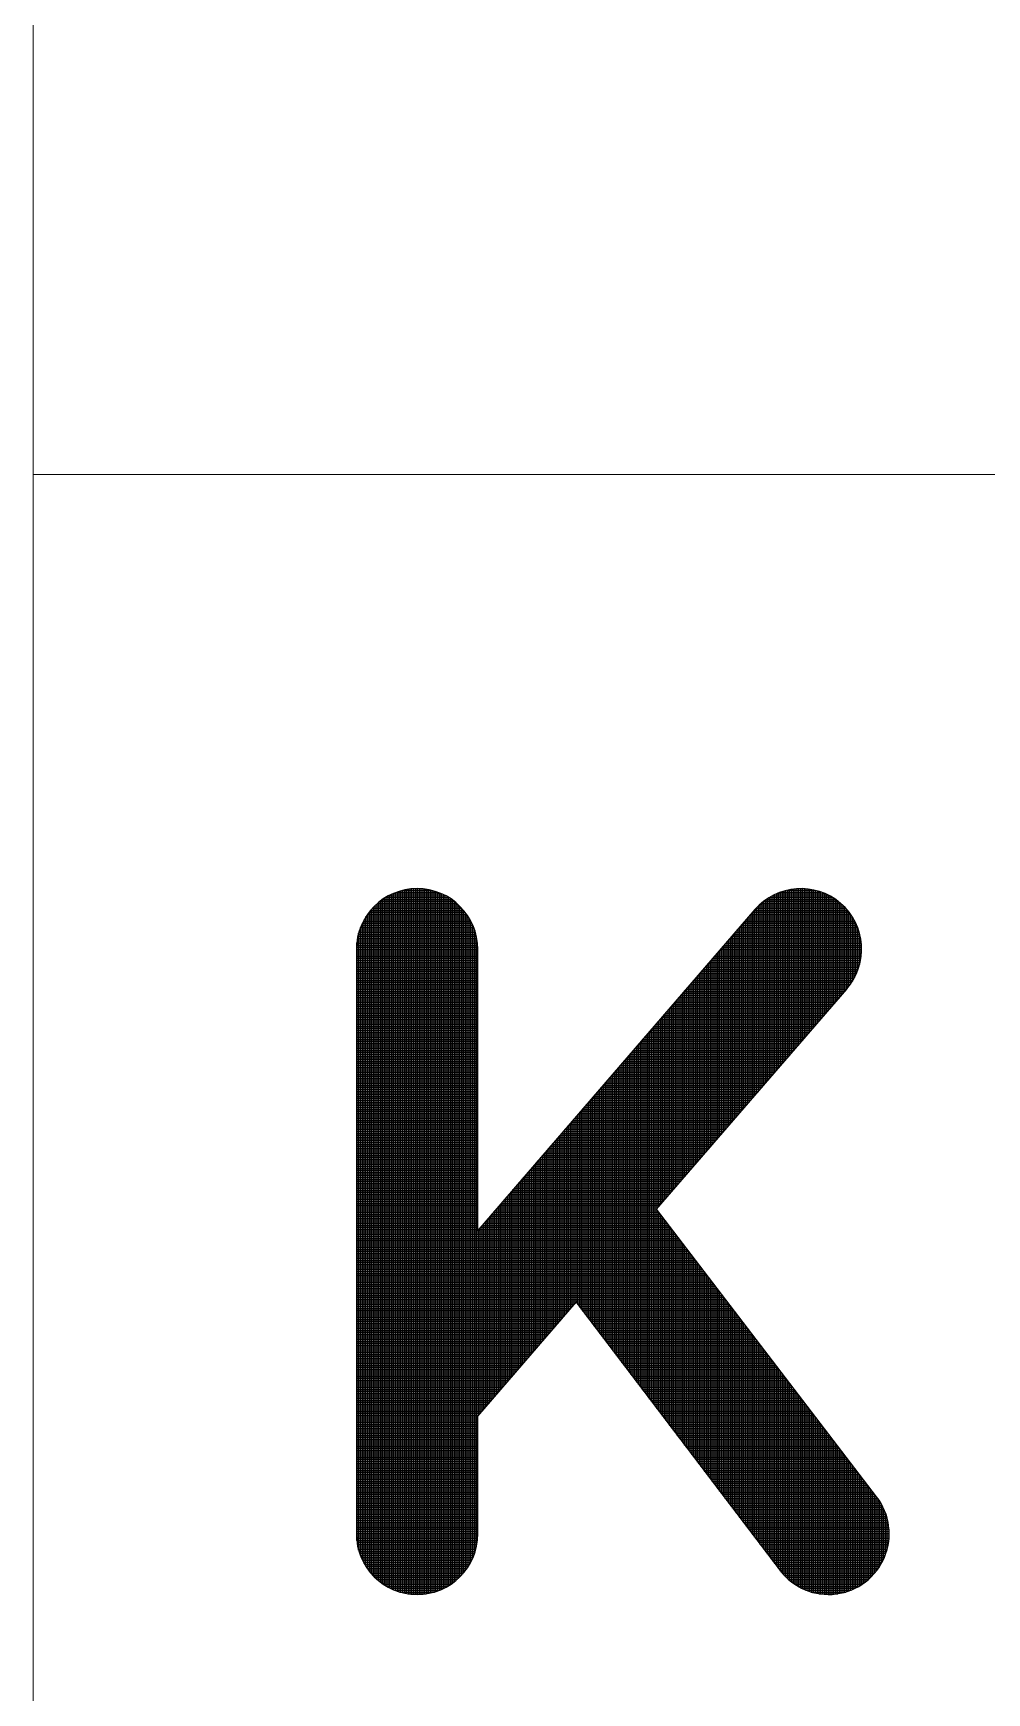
# Model space of a CAD drawing. Header units: inches. Extents: x 985 to 1826, y 0 to 594.
# Drawn here: x 1651.75 to 1660.74, y 98.55 to 114.2 of the extents above; entities that cross this region are included whole.
import ezdxf

# ---------------------------------------------------------------- set-up
doc = ezdxf.new("R2010")
doc.units = ezdxf.units.IN
doc.header["$MEASUREMENT"] = 0
doc.layers.add('BG 0 -1', color=7, linetype='Continuous')
doc.layers.add('BG ÇÑ±¹Áö¿ª³\xad¹æ±â¼úÁÖ½ÄÈ¸»ç CI', color=7, linetype='Continuous')

msp = doc.modelspace()

# ---------------------------------------------------------------- linework, layer by layer
at = {"layer": 'BG 0 -1', "color": 7, "linetype": 'Continuous', "lineweight": 9}
for p, q in [((1651.752, 210.377), (1651.752, 18.107)), ((1651.752, 110.04), (1801.02, 110.04))]:
    msp.add_line(p, q, dxfattribs=at)
at = {"layer": 'BG ÇÑ±¹Áö¿ª³\xad¹æ±â¼úÁÖ½ÄÈ¸»ç CI', "color": 242, "linetype": 'Continuous', "lineweight": 25, "true_color": 0xd51c29}
for p, q in [((1655.115, 99.542), (1655.115, 106.075)), ((1655.132, 99.534), (1655.132, 106.083)), ((1655.139, 106.086), (1655.604, 106.086)), ((1655.15, 99.526), (1655.15, 106.091)), ((1655.167, 99.519), (1655.167, 106.098)), ((1655.183, 106.104), (1655.56, 106.104)), ((1655.185, 99.513), (1655.185, 106.104)), ((1655.202, 99.507), (1655.202, 106.11)), ((1655.219, 99.502), (1655.219, 106.115)), ((1655.237, 99.497), (1655.237, 106.12)), ((1655.243, 106.121), (1655.5, 106.121)), ((1655.254, 99.493), (1655.254, 106.124)), ((1655.271, 99.49), (1655.271, 106.127)), ((1655.289, 99.487), (1655.289, 106.13)), ((1655.306, 99.485), (1655.306, 106.132)), ((1655.323, 99.483), (1655.323, 106.134)), ((1655.341, 99.482), (1655.341, 106.135)), ((1655.358, 99.481), (1655.358, 106.136)), ((1655.376, 99.481), (1655.376, 106.136)), ((1655.393, 99.482), (1655.393, 106.135)), ((1655.41, 99.483), (1655.41, 106.134)), ((1655.428, 99.484), (1655.428, 106.133)), ((1655.445, 99.486), (1655.445, 106.131)), ((1655.462, 99.489), (1655.462, 106.128)), ((1655.48, 99.492), (1655.48, 106.125)), ((1655.497, 99.495), (1655.497, 106.122)), ((1655.514, 99.499), (1655.514, 106.118)), ((1655.532, 99.504), (1655.532, 106.113)), ((1655.549, 99.51), (1655.549, 106.107)), ((1655.567, 99.516), (1655.567, 106.101)), ((1655.584, 99.522), (1655.584, 106.095)), ((1655.601, 99.53), (1655.601, 106.088)), ((1655.619, 99.537), (1655.619, 106.08)), ((1658.744, 104.405), (1658.744, 106.081)), ((1658.756, 106.086), (1659.221, 106.086)), ((1658.762, 104.425), (1658.762, 106.089)), ((1658.779, 104.446), (1658.779, 106.096)), ((1658.796, 104.466), (1658.796, 106.102)), ((1658.8, 106.104), (1659.177, 106.104)), ((1658.814, 104.486), (1658.814, 106.108)), ((1658.831, 104.506), (1658.831, 106.114)), ((1658.848, 104.526), (1658.848, 106.118)), ((1658.86, 106.121), (1659.117, 106.121)), ((1658.866, 104.546), (1658.866, 106.122)), ((1658.883, 104.566), (1658.883, 106.126)), ((1658.901, 104.586), (1658.901, 106.129)), ((1658.918, 104.606), (1658.918, 106.131)), ((1658.935, 104.626), (1658.935, 106.133)), ((1658.953, 104.647), (1658.953, 106.135)), ((1658.97, 104.667), (1658.97, 106.135)), ((1658.987, 104.687), (1658.987, 106.136)), ((1659.005, 104.707), (1659.005, 106.136)), ((1659.022, 104.727), (1659.022, 106.135)), ((1659.039, 104.747), (1659.039, 106.133)), ((1659.057, 104.767), (1659.057, 106.132)), ((1659.074, 104.787), (1659.074, 106.129)), ((1659.092, 104.807), (1659.092, 106.126)), ((1659.109, 104.827), (1659.109, 106.123)), ((1659.126, 104.848), (1659.126, 106.119)), ((1659.144, 104.868), (1659.144, 106.114)), ((1659.161, 104.888), (1659.161, 106.109)), ((1659.178, 104.908), (1659.178, 106.103)), ((1659.196, 104.928), (1659.196, 106.097)), ((1659.213, 104.948), (1659.213, 106.09)), ((1659.23, 104.968), (1659.23, 106.082)), ((1659.248, 104.988), (1659.248, 106.074)), ((1654.924, 99.697), (1654.924, 105.92)), ((1654.932, 105.93), (1655.811, 105.93)), ((1654.941, 99.676), (1654.941, 105.941)), ((1654.947, 105.948), (1655.796, 105.948)), ((1654.959, 99.657), (1654.959, 105.96)), ((1654.964, 105.965), (1655.779, 105.965)), ((1654.976, 99.64), (1654.976, 105.977)), ((1654.981, 105.982), (1655.761, 105.982)), ((1654.994, 99.624), (1654.994, 105.993)), ((1655.001, 106), (1655.742, 106)), ((1655.011, 99.609), (1655.011, 106.008)), ((1655.022, 106.017), (1655.72, 106.017)), ((1655.028, 99.596), (1655.028, 106.021)), ((1655.046, 106.034), (1655.697, 106.034)), ((1655.046, 99.583), (1655.046, 106.034)), ((1655.063, 99.571), (1655.063, 106.046)), ((1655.073, 106.052), (1655.67, 106.052)), ((1655.08, 99.561), (1655.08, 106.056)), ((1655.098, 99.551), (1655.098, 106.066)), ((1655.103, 106.069), (1655.639, 106.069)), ((1655.636, 99.546), (1655.636, 106.071)), ((1655.653, 99.556), (1655.653, 106.061)), ((1655.671, 99.566), (1655.671, 106.051)), ((1655.688, 99.577), (1655.688, 106.04)), ((1655.705, 99.589), (1655.705, 106.028)), ((1655.723, 99.602), (1655.723, 106.015)), ((1655.74, 99.616), (1655.74, 106.001)), ((1655.758, 99.631), (1655.758, 105.986)), ((1655.775, 99.648), (1655.775, 105.969)), ((1655.792, 99.666), (1655.792, 105.951)), ((1655.81, 99.686), (1655.81, 105.931)), ((1658.556, 105.938), (1655.944, 102.914)), ((1658.549, 105.93), (1659.428, 105.93)), ((1658.553, 104.184), (1658.553, 105.935)), ((1658.564, 105.948), (1659.413, 105.948)), ((1658.571, 104.204), (1658.571, 105.954)), ((1658.581, 105.965), (1659.396, 105.965)), ((1658.588, 104.224), (1658.588, 105.972)), ((1658.599, 105.982), (1659.379, 105.982)), ((1658.605, 104.244), (1658.605, 105.988)), ((1658.618, 106), (1659.359, 106)), ((1658.623, 104.265), (1658.623, 106.003)), ((1658.64, 106.017), (1659.338, 106.017)), ((1658.64, 104.285), (1658.64, 106.017)), ((1658.657, 104.305), (1658.657, 106.03)), ((1658.663, 106.034), (1659.314, 106.034)), ((1658.675, 104.325), (1658.675, 106.042)), ((1658.69, 106.052), (1659.287, 106.052)), ((1658.692, 104.345), (1658.692, 106.053)), ((1658.71, 104.365), (1658.71, 106.063)), ((1658.721, 106.069), (1659.257, 106.069)), ((1658.727, 104.385), (1658.727, 106.072)), ((1659.265, 105.008), (1659.265, 106.064)), ((1659.283, 105.028), (1659.283, 106.054)), ((1659.3, 105.049), (1659.3, 106.044)), ((1659.317, 105.069), (1659.317, 106.032)), ((1659.335, 105.089), (1659.335, 106.019)), ((1659.352, 105.109), (1659.352, 106.006)), ((1659.369, 105.129), (1659.369, 105.991)), ((1659.387, 105.149), (1659.387, 105.975)), ((1659.404, 105.169), (1659.404, 105.957)), ((1659.421, 105.189), (1659.421, 105.938)), ((1654.837, 99.848), (1654.837, 105.769)), ((1654.839, 105.774), (1655.903, 105.774)), ((1654.846, 105.791), (1655.896, 105.791)), ((1654.854, 105.809), (1655.888, 105.809)), ((1654.855, 99.808), (1654.855, 105.809)), ((1654.863, 105.826), (1655.88, 105.826)), ((1654.872, 105.843), (1655.87, 105.843)), ((1654.872, 99.774), (1654.872, 105.843)), ((1654.882, 105.861), (1655.86, 105.861)), ((1654.889, 99.745), (1654.889, 105.872)), ((1654.893, 105.878), (1655.849, 105.878)), ((1654.905, 105.895), (1655.837, 105.895)), ((1654.907, 99.72), (1654.907, 105.898)), ((1654.918, 105.913), (1655.825, 105.913)), ((1655.827, 99.707), (1655.827, 105.91)), ((1655.844, 99.732), (1655.844, 105.886)), ((1655.862, 99.759), (1655.862, 105.858)), ((1655.879, 99.79), (1655.879, 105.827)), ((1655.896, 99.826), (1655.896, 105.791)), ((1658.414, 105.774), (1659.521, 105.774)), ((1658.414, 104.023), (1658.414, 105.774)), ((1658.429, 105.791), (1659.514, 105.791)), ((1658.432, 104.043), (1658.432, 105.794)), ((1658.444, 105.809), (1659.506, 105.809)), ((1658.449, 104.064), (1658.449, 105.814)), ((1658.459, 105.826), (1659.497, 105.826)), ((1658.466, 104.084), (1658.466, 105.834)), ((1658.474, 105.843), (1659.488, 105.843)), ((1658.484, 104.104), (1658.484, 105.854)), ((1658.489, 105.861), (1659.478, 105.861)), ((1658.501, 104.124), (1658.501, 105.875)), ((1658.504, 105.878), (1659.467, 105.878)), ((1658.519, 105.895), (1659.455, 105.895)), ((1658.519, 104.144), (1658.519, 105.895)), ((1658.534, 105.913), (1659.442, 105.913)), ((1658.536, 104.164), (1658.536, 105.915)), ((1659.439, 105.21), (1659.439, 105.917)), ((1659.456, 105.234), (1659.456, 105.893)), ((1659.474, 105.26), (1659.474, 105.867)), ((1659.491, 105.289), (1659.491, 105.838)), ((1659.508, 105.324), (1659.508, 105.803)), ((1659.526, 105.366), (1659.526, 105.761)), ((1654.802, 105.618), (1655.941, 105.618)), ((1654.803, 99.991), (1654.803, 105.626)), ((1654.804, 105.635), (1655.939, 105.635)), ((1654.806, 105.652), (1655.937, 105.652)), ((1654.809, 105.67), (1655.934, 105.67)), ((1654.813, 105.687), (1655.93, 105.687)), ((1654.817, 105.704), (1655.926, 105.704)), ((1654.82, 99.901), (1654.82, 105.716)), ((1654.821, 105.722), (1655.921, 105.722)), ((1654.827, 105.739), (1655.916, 105.739)), ((1654.833, 105.757), (1655.91, 105.757)), ((1655.914, 99.871), (1655.914, 105.746)), ((1655.931, 99.935), (1655.931, 105.682)), ((1658.275, 103.863), (1658.275, 105.613)), ((1658.279, 105.618), (1659.558, 105.618)), ((1658.293, 103.883), (1658.293, 105.633)), ((1658.294, 105.635), (1659.556, 105.635)), ((1658.309, 105.652), (1659.554, 105.652)), ((1658.31, 103.903), (1658.31, 105.653)), ((1658.324, 105.67), (1659.551, 105.67)), ((1658.328, 103.923), (1658.328, 105.674)), ((1658.339, 105.687), (1659.547, 105.687)), ((1658.345, 103.943), (1658.345, 105.694)), ((1658.354, 105.704), (1659.543, 105.704)), ((1658.362, 103.963), (1658.362, 105.714)), ((1658.369, 105.722), (1659.539, 105.722)), ((1658.38, 103.983), (1658.38, 105.734)), ((1658.384, 105.739), (1659.533, 105.739)), ((1658.397, 104.003), (1658.397, 105.754)), ((1658.399, 105.757), (1659.527, 105.757)), ((1659.543, 105.422), (1659.543, 105.705)), ((1654.799, 105.583), (1655.943, 105.583)), ((1654.799, 105.566), (1655.944, 105.566)), ((1654.799, 105.564), (1654.799, 100.054)), ((1654.799, 105.548), (1655.944, 105.548)), ((1654.799, 105.531), (1655.944, 105.531)), ((1654.799, 105.513), (1655.944, 105.513)), ((1654.799, 105.496), (1655.944, 105.496)), ((1654.799, 105.479), (1655.944, 105.479)), ((1654.799, 105.461), (1655.944, 105.461)), ((1654.8, 105.6), (1655.942, 105.6)), ((1655.944, 102.914), (1655.944, 105.564)), ((1658.136, 103.702), (1658.136, 105.452)), ((1658.144, 105.461), (1659.552, 105.461)), ((1658.154, 103.722), (1658.154, 105.473)), ((1658.159, 105.479), (1659.555, 105.479)), ((1658.171, 103.742), (1658.171, 105.493)), ((1658.174, 105.496), (1659.557, 105.496)), ((1658.189, 105.513), (1659.559, 105.513)), ((1658.189, 103.762), (1658.189, 105.513)), ((1658.204, 105.531), (1659.56, 105.531)), ((1658.206, 103.782), (1658.206, 105.533)), ((1658.219, 105.548), (1659.561, 105.548)), ((1658.223, 103.802), (1658.223, 105.553)), ((1658.234, 105.566), (1659.561, 105.566)), ((1658.241, 103.822), (1658.241, 105.573)), ((1658.249, 105.583), (1659.561, 105.583)), ((1658.258, 103.842), (1658.258, 105.593)), ((1658.264, 105.6), (1659.56, 105.6)), ((1659.56, 105.54), (1659.56, 105.587)), ((1654.799, 105.444), (1655.944, 105.444)), ((1654.799, 105.427), (1655.944, 105.427)), ((1654.799, 105.409), (1655.944, 105.409)), ((1654.799, 105.392), (1655.944, 105.392)), ((1654.799, 105.375), (1655.944, 105.375)), ((1654.799, 105.357), (1655.944, 105.357)), ((1654.799, 105.34), (1655.944, 105.34)), ((1654.799, 105.322), (1655.944, 105.322)), ((1654.799, 105.305), (1655.944, 105.305)), ((1657.998, 103.541), (1657.998, 105.292)), ((1658.009, 105.305), (1659.499, 105.305)), ((1658.015, 103.561), (1658.015, 105.312)), ((1658.024, 105.322), (1659.508, 105.322)), ((1658.032, 103.581), (1658.032, 105.332)), ((1658.039, 105.34), (1659.515, 105.34)), ((1658.05, 103.601), (1658.05, 105.352)), ((1658.054, 105.357), (1659.522, 105.357)), ((1658.067, 103.621), (1658.067, 105.372)), ((1658.069, 105.375), (1659.529, 105.375)), ((1658.084, 105.392), (1659.535, 105.392)), ((1658.084, 103.641), (1658.084, 105.392)), ((1658.099, 105.409), (1659.54, 105.409)), ((1658.102, 103.662), (1658.102, 105.412)), ((1658.114, 105.427), (1659.544, 105.427)), ((1658.119, 103.682), (1658.119, 105.432)), ((1658.129, 105.444), (1659.548, 105.444)), ((1654.799, 105.288), (1655.944, 105.288)), ((1654.799, 105.27), (1655.944, 105.27)), ((1654.799, 105.253), (1655.944, 105.253)), ((1654.799, 105.236), (1655.944, 105.236)), ((1654.799, 105.218), (1655.944, 105.218)), ((1654.799, 105.201), (1655.944, 105.201)), ((1654.799, 105.184), (1655.944, 105.184)), ((1654.799, 105.166), (1655.944, 105.166)), ((1654.799, 105.149), (1655.944, 105.149)), ((1657.629, 103.114), (1659.422, 105.189)), ((1657.874, 105.149), (1659.387, 105.149)), ((1657.876, 103.4), (1657.876, 105.151)), ((1657.889, 105.166), (1659.402, 105.166)), ((1657.893, 103.42), (1657.893, 105.171)), ((1657.904, 105.184), (1659.417, 105.184)), ((1657.911, 103.44), (1657.911, 105.191)), ((1657.919, 105.201), (1659.431, 105.201)), ((1657.928, 103.461), (1657.928, 105.211)), ((1657.934, 105.218), (1659.445, 105.218)), ((1657.945, 103.481), (1657.945, 105.231)), ((1657.949, 105.236), (1659.458, 105.236)), ((1657.963, 103.501), (1657.963, 105.251)), ((1657.964, 105.253), (1659.469, 105.253)), ((1657.979, 105.27), (1659.48, 105.27)), ((1657.98, 103.521), (1657.98, 105.272)), ((1657.994, 105.288), (1659.49, 105.288)), ((1654.799, 105.131), (1655.944, 105.131)), ((1654.799, 105.114), (1655.944, 105.114)), ((1654.799, 105.097), (1655.944, 105.097)), ((1654.799, 105.079), (1655.944, 105.079)), ((1654.799, 105.062), (1655.944, 105.062)), ((1654.799, 105.045), (1655.944, 105.045)), ((1654.799, 105.027), (1655.944, 105.027)), ((1654.799, 105.01), (1655.944, 105.01)), ((1654.799, 104.993), (1655.944, 104.993)), ((1657.737, 103.239), (1657.737, 104.99)), ((1657.739, 104.993), (1659.252, 104.993)), ((1657.754, 105.01), (1659.267, 105.01)), ((1657.754, 103.26), (1657.754, 105.01)), ((1657.769, 105.027), (1659.282, 105.027)), ((1657.772, 103.28), (1657.772, 105.03)), ((1657.784, 105.045), (1659.297, 105.045)), ((1657.789, 103.3), (1657.789, 105.05)), ((1657.799, 105.062), (1659.312, 105.062)), ((1657.807, 103.32), (1657.807, 105.071)), ((1657.814, 105.079), (1659.327, 105.079)), ((1657.824, 103.34), (1657.824, 105.091)), ((1657.829, 105.097), (1659.342, 105.097)), ((1657.841, 103.36), (1657.841, 105.111)), ((1657.844, 105.114), (1659.357, 105.114)), ((1657.859, 105.131), (1659.372, 105.131)), ((1657.859, 103.38), (1657.859, 105.131)), ((1654.799, 104.975), (1655.944, 104.975)), ((1654.799, 104.958), (1655.944, 104.958)), ((1654.799, 104.94), (1655.944, 104.94)), ((1654.799, 104.923), (1655.944, 104.923)), ((1654.799, 104.906), (1655.944, 104.906)), ((1654.799, 104.888), (1655.944, 104.888)), ((1654.799, 104.871), (1655.944, 104.871)), ((1654.799, 104.854), (1655.944, 104.854)), ((1654.799, 104.836), (1655.944, 104.836)), ((1657.598, 101.279), (1657.598, 104.829)), ((1657.604, 104.836), (1659.117, 104.836)), ((1657.616, 101.256), (1657.616, 104.849)), ((1657.619, 104.854), (1659.132, 104.854)), ((1657.633, 103.119), (1657.633, 104.87)), ((1657.634, 104.871), (1659.147, 104.871)), ((1657.649, 104.888), (1659.162, 104.888)), ((1657.65, 103.139), (1657.65, 104.89)), ((1657.664, 104.906), (1659.177, 104.906)), ((1657.668, 103.159), (1657.668, 104.91)), ((1657.679, 104.923), (1659.192, 104.923)), ((1657.685, 103.179), (1657.685, 104.93)), ((1657.694, 104.94), (1659.207, 104.94)), ((1657.702, 103.199), (1657.702, 104.95)), ((1657.709, 104.958), (1659.222, 104.958)), ((1657.72, 103.219), (1657.72, 104.97)), ((1657.724, 104.975), (1659.237, 104.975)), ((1654.799, 104.819), (1655.944, 104.819)), ((1654.799, 104.801), (1655.944, 104.801)), ((1654.799, 104.784), (1655.944, 104.784)), ((1654.799, 104.767), (1655.944, 104.767)), ((1654.799, 104.749), (1655.944, 104.749)), ((1654.799, 104.732), (1655.944, 104.732)), ((1654.799, 104.715), (1655.944, 104.715)), ((1654.799, 104.697), (1655.944, 104.697)), ((1654.799, 104.68), (1655.944, 104.68)), ((1657.459, 101.461), (1657.459, 104.669)), ((1657.469, 104.68), (1658.982, 104.68)), ((1657.477, 101.438), (1657.477, 104.689)), ((1657.484, 104.697), (1658.997, 104.697)), ((1657.494, 101.416), (1657.494, 104.709)), ((1657.499, 104.715), (1659.012, 104.715)), ((1657.511, 101.393), (1657.511, 104.729)), ((1657.514, 104.732), (1659.027, 104.732)), ((1657.529, 104.749), (1659.042, 104.749)), ((1657.529, 101.37), (1657.529, 104.749)), ((1657.544, 104.767), (1659.057, 104.767)), ((1657.546, 101.347), (1657.546, 104.769)), ((1657.559, 104.784), (1659.072, 104.784)), ((1657.563, 101.324), (1657.563, 104.789)), ((1657.574, 104.801), (1659.087, 104.801)), ((1657.581, 101.301), (1657.581, 104.809)), ((1657.589, 104.819), (1659.102, 104.819)), ((1654.799, 104.663), (1655.944, 104.663)), ((1654.799, 104.645), (1655.944, 104.645)), ((1654.799, 104.628), (1655.944, 104.628)), ((1654.799, 104.61), (1655.944, 104.61)), ((1654.799, 104.593), (1655.944, 104.593)), ((1654.799, 104.576), (1655.944, 104.576)), ((1654.799, 104.558), (1655.944, 104.558)), ((1654.799, 104.541), (1655.944, 104.541)), ((1654.799, 104.524), (1655.944, 104.524)), ((1657.334, 104.524), (1658.847, 104.524)), ((1657.338, 101.621), (1657.338, 104.528)), ((1657.349, 104.541), (1658.862, 104.541)), ((1657.355, 101.598), (1657.355, 104.548)), ((1657.364, 104.558), (1658.877, 104.558)), ((1657.372, 101.576), (1657.372, 104.568)), ((1657.379, 104.576), (1658.892, 104.576)), ((1657.39, 101.553), (1657.39, 104.588)), ((1657.394, 104.593), (1658.907, 104.593)), ((1657.407, 101.53), (1657.407, 104.608)), ((1657.409, 104.61), (1658.922, 104.61)), ((1657.424, 104.628), (1658.937, 104.628)), ((1657.425, 101.507), (1657.425, 104.628)), ((1657.439, 104.645), (1658.952, 104.645)), ((1657.442, 101.484), (1657.442, 104.648)), ((1657.454, 104.663), (1658.967, 104.663)), ((1654.799, 104.506), (1655.944, 104.506)), ((1654.799, 104.489), (1655.944, 104.489)), ((1654.799, 104.472), (1655.944, 104.472)), ((1654.799, 104.454), (1655.944, 104.454)), ((1654.799, 104.437), (1655.944, 104.437)), ((1654.799, 104.419), (1655.944, 104.419)), ((1654.799, 104.402), (1655.944, 104.402)), ((1654.799, 104.385), (1655.944, 104.385)), ((1654.799, 104.367), (1655.944, 104.367)), ((1657.199, 104.367), (1658.712, 104.367)), ((1657.199, 101.804), (1657.199, 104.367)), ((1657.214, 104.385), (1658.727, 104.385)), ((1657.216, 101.781), (1657.216, 104.387)), ((1657.229, 104.402), (1658.742, 104.402)), ((1657.234, 101.758), (1657.234, 104.407)), ((1657.244, 104.419), (1658.757, 104.419)), ((1657.251, 101.735), (1657.251, 104.427)), ((1657.259, 104.437), (1658.772, 104.437)), ((1657.268, 101.713), (1657.268, 104.447)), ((1657.274, 104.454), (1658.787, 104.454)), ((1657.286, 101.69), (1657.286, 104.468)), ((1657.289, 104.472), (1658.802, 104.472)), ((1657.303, 101.667), (1657.303, 104.488)), ((1657.304, 104.489), (1658.817, 104.489)), ((1657.319, 104.506), (1658.832, 104.506)), ((1657.32, 101.644), (1657.32, 104.508)), ((1654.799, 104.35), (1655.944, 104.35)), ((1654.799, 104.333), (1655.944, 104.333)), ((1654.799, 104.315), (1655.944, 104.315)), ((1654.799, 104.298), (1655.944, 104.298)), ((1654.799, 104.281), (1655.944, 104.281)), ((1654.799, 104.263), (1655.944, 104.263)), ((1654.799, 104.246), (1655.944, 104.246)), ((1654.799, 104.228), (1655.944, 104.228)), ((1654.799, 104.211), (1655.944, 104.211)), ((1657.06, 101.987), (1657.06, 104.206)), ((1657.064, 104.211), (1658.576, 104.211)), ((1657.077, 101.964), (1657.077, 104.226)), ((1657.079, 104.228), (1658.591, 104.228)), ((1657.094, 104.246), (1658.606, 104.246)), ((1657.095, 101.941), (1657.095, 104.246)), ((1657.109, 104.263), (1658.621, 104.263)), ((1657.112, 101.918), (1657.112, 104.267)), ((1657.124, 104.281), (1658.637, 104.281)), ((1657.129, 101.895), (1657.129, 104.287)), ((1657.139, 104.298), (1658.652, 104.298)), ((1657.147, 101.872), (1657.147, 104.307)), ((1657.154, 104.315), (1658.667, 104.315)), ((1657.164, 101.85), (1657.164, 104.327)), ((1657.169, 104.333), (1658.682, 104.333)), ((1657.181, 101.827), (1657.181, 104.347)), ((1657.184, 104.35), (1658.697, 104.35)), ((1654.799, 104.194), (1655.944, 104.194)), ((1654.799, 104.176), (1655.944, 104.176)), ((1654.799, 104.159), (1655.944, 104.159)), ((1654.799, 104.142), (1655.944, 104.142)), ((1654.799, 104.124), (1655.944, 104.124)), ((1654.799, 104.107), (1655.944, 104.107)), ((1654.799, 104.09), (1655.944, 104.09)), ((1654.799, 104.072), (1655.944, 104.072)), ((1654.799, 104.055), (1655.944, 104.055)), ((1656.921, 102.169), (1656.921, 104.045)), ((1656.929, 104.055), (1658.441, 104.055)), ((1656.938, 102.146), (1656.938, 104.065)), ((1656.944, 104.072), (1658.456, 104.072)), ((1656.956, 102.124), (1656.956, 104.086)), ((1656.959, 104.09), (1658.471, 104.09)), ((1656.973, 102.101), (1656.973, 104.106)), ((1656.974, 104.107), (1658.486, 104.107)), ((1656.989, 104.124), (1658.501, 104.124)), ((1656.99, 102.078), (1656.99, 104.126)), ((1657.004, 104.142), (1658.516, 104.142)), ((1657.008, 102.055), (1657.008, 104.146)), ((1657.019, 104.159), (1658.531, 104.159)), ((1657.025, 102.032), (1657.025, 104.166)), ((1657.034, 104.176), (1658.546, 104.176)), ((1657.043, 102.009), (1657.043, 104.186)), ((1657.049, 104.194), (1658.561, 104.194)), ((1654.799, 104.037), (1655.944, 104.037)), ((1654.799, 104.02), (1655.944, 104.02)), ((1654.799, 104.003), (1655.944, 104.003)), ((1654.799, 103.985), (1655.944, 103.985)), ((1654.799, 103.968), (1655.944, 103.968)), ((1654.799, 103.951), (1655.944, 103.951)), ((1654.799, 103.933), (1655.944, 103.933)), ((1654.799, 103.916), (1655.944, 103.916)), ((1654.799, 103.899), (1655.944, 103.899)), ((1656.782, 102.134), (1656.782, 103.885)), ((1656.794, 103.899), (1658.306, 103.899)), ((1656.799, 102.154), (1656.799, 103.905)), ((1656.809, 103.916), (1658.321, 103.916)), ((1656.817, 102.174), (1656.817, 103.925)), ((1656.824, 103.933), (1658.336, 103.933)), ((1656.834, 102.194), (1656.834, 103.945)), ((1656.839, 103.951), (1658.351, 103.951)), ((1656.852, 102.214), (1656.852, 103.965)), ((1656.854, 103.968), (1658.366, 103.968)), ((1656.869, 103.985), (1658.381, 103.985)), ((1656.869, 102.234), (1656.869, 103.985)), ((1656.884, 104.003), (1658.396, 104.003)), ((1656.886, 102.215), (1656.886, 104.005)), ((1656.899, 104.02), (1658.411, 104.02)), ((1656.904, 102.192), (1656.904, 104.025)), ((1656.914, 104.037), (1658.426, 104.037)), ((1654.799, 103.881), (1655.944, 103.881)), ((1654.799, 103.864), (1655.944, 103.864)), ((1654.799, 103.846), (1655.944, 103.846)), ((1654.799, 103.829), (1655.944, 103.829)), ((1654.799, 103.812), (1655.944, 103.812)), ((1654.799, 103.794), (1655.944, 103.794)), ((1654.799, 103.777), (1655.944, 103.777)), ((1654.799, 103.76), (1655.944, 103.76)), ((1654.799, 103.742), (1655.944, 103.742)), ((1656.659, 103.742), (1658.171, 103.742)), ((1656.661, 101.993), (1656.661, 103.744)), ((1656.674, 103.76), (1658.186, 103.76)), ((1656.678, 102.013), (1656.678, 103.764)), ((1656.689, 103.777), (1658.201, 103.777)), ((1656.695, 102.033), (1656.695, 103.784)), ((1656.704, 103.794), (1658.216, 103.794)), ((1656.713, 102.053), (1656.713, 103.804)), ((1656.719, 103.812), (1658.231, 103.812)), ((1656.73, 102.074), (1656.73, 103.824)), ((1656.734, 103.829), (1658.246, 103.829)), ((1656.747, 102.094), (1656.747, 103.844)), ((1656.749, 103.846), (1658.261, 103.846)), ((1656.764, 103.864), (1658.276, 103.864)), ((1656.765, 102.114), (1656.765, 103.864)), ((1656.779, 103.881), (1658.291, 103.881)), ((1654.799, 103.725), (1655.944, 103.725)), ((1654.799, 103.708), (1655.944, 103.708)), ((1654.799, 103.69), (1655.944, 103.69)), ((1654.799, 103.673), (1655.944, 103.673)), ((1654.799, 103.655), (1655.944, 103.655)), ((1654.799, 103.638), (1655.944, 103.638)), ((1654.799, 103.621), (1655.944, 103.621)), ((1654.799, 103.603), (1655.944, 103.603)), ((1654.799, 103.586), (1655.944, 103.586)), ((1656.522, 101.832), (1656.522, 103.583)), ((1656.524, 103.586), (1658.036, 103.586)), ((1656.539, 103.603), (1658.051, 103.603)), ((1656.539, 101.852), (1656.539, 103.603)), ((1656.554, 103.621), (1658.066, 103.621)), ((1656.556, 101.873), (1656.556, 103.623)), ((1656.569, 103.638), (1658.081, 103.638)), ((1656.574, 101.893), (1656.574, 103.643)), ((1656.584, 103.655), (1658.096, 103.655)), ((1656.591, 101.913), (1656.591, 103.663)), ((1656.599, 103.673), (1658.111, 103.673)), ((1656.608, 101.933), (1656.608, 103.684)), ((1656.614, 103.69), (1658.126, 103.69)), ((1656.626, 101.953), (1656.626, 103.704)), ((1656.629, 103.708), (1658.141, 103.708)), ((1656.643, 101.973), (1656.643, 103.724)), ((1656.644, 103.725), (1658.156, 103.725)), ((1654.799, 103.569), (1655.944, 103.569)), ((1654.799, 103.551), (1655.944, 103.551)), ((1654.799, 103.534), (1655.944, 103.534)), ((1654.799, 103.517), (1655.944, 103.517)), ((1654.799, 103.499), (1655.944, 103.499)), ((1654.799, 103.482), (1655.944, 103.482)), ((1654.799, 103.464), (1655.944, 103.464)), ((1654.799, 103.447), (1655.944, 103.447)), ((1654.799, 103.43), (1655.944, 103.43)), ((1656.383, 101.672), (1656.383, 103.422)), ((1656.389, 103.43), (1657.901, 103.43)), ((1656.4, 101.692), (1656.4, 103.442)), ((1656.404, 103.447), (1657.916, 103.447)), ((1656.417, 101.712), (1656.417, 103.462)), ((1656.419, 103.464), (1657.931, 103.464)), ((1656.434, 103.482), (1657.946, 103.482)), ((1656.435, 101.732), (1656.435, 103.483)), ((1656.449, 103.499), (1657.961, 103.499)), ((1656.452, 101.752), (1656.452, 103.503)), ((1656.464, 103.517), (1657.976, 103.517)), ((1656.47, 101.772), (1656.47, 103.523)), ((1656.479, 103.534), (1657.991, 103.534)), ((1656.487, 101.792), (1656.487, 103.543)), ((1656.494, 103.551), (1658.006, 103.551)), ((1656.504, 101.812), (1656.504, 103.563)), ((1656.509, 103.569), (1658.021, 103.569)), ((1654.799, 103.412), (1655.944, 103.412)), ((1654.799, 103.395), (1655.944, 103.395)), ((1654.799, 103.378), (1655.944, 103.378)), ((1654.799, 103.36), (1655.944, 103.36)), ((1654.799, 103.343), (1655.944, 103.343)), ((1654.799, 103.326), (1655.944, 103.326)), ((1654.799, 103.308), (1655.944, 103.308)), ((1654.799, 103.291), (1655.944, 103.291)), ((1654.799, 103.273), (1655.944, 103.273)), ((1656.244, 101.511), (1656.244, 103.261)), ((1656.254, 103.273), (1657.766, 103.273)), ((1656.261, 101.531), (1656.261, 103.282)), ((1656.269, 103.291), (1657.781, 103.291)), ((1656.278, 101.551), (1656.278, 103.302)), ((1656.284, 103.308), (1657.796, 103.308)), ((1656.296, 101.571), (1656.296, 103.322)), ((1656.299, 103.326), (1657.811, 103.326)), ((1656.313, 101.591), (1656.313, 103.342)), ((1656.314, 103.343), (1657.826, 103.343)), ((1656.329, 103.36), (1657.841, 103.36)), ((1656.331, 101.611), (1656.331, 103.362)), ((1656.344, 103.378), (1657.856, 103.378)), ((1656.348, 101.631), (1656.348, 103.382)), ((1656.359, 103.395), (1657.871, 103.395)), ((1656.365, 101.651), (1656.365, 103.402)), ((1656.374, 103.412), (1657.886, 103.412)), ((1654.799, 103.256), (1655.944, 103.256)), ((1654.799, 103.239), (1655.944, 103.239)), ((1654.799, 103.221), (1655.944, 103.221)), ((1654.799, 103.204), (1655.944, 103.204)), ((1654.799, 103.187), (1655.944, 103.187)), ((1654.799, 103.169), (1655.944, 103.169)), ((1654.799, 103.152), (1655.944, 103.152)), ((1654.799, 103.135), (1655.944, 103.135)), ((1654.799, 103.117), (1655.944, 103.117)), ((1656.119, 103.117), (1657.631, 103.117)), ((1656.122, 101.37), (1656.122, 103.121)), ((1656.134, 103.135), (1657.646, 103.135)), ((1656.14, 101.39), (1656.14, 103.141)), ((1656.149, 103.152), (1657.661, 103.152)), ((1656.157, 101.41), (1656.157, 103.161)), ((1656.164, 103.169), (1657.676, 103.169)), ((1656.174, 101.43), (1656.174, 103.181)), ((1656.179, 103.187), (1657.691, 103.187)), ((1656.192, 101.45), (1656.192, 103.201)), ((1656.194, 103.204), (1657.706, 103.204)), ((1656.209, 103.221), (1657.721, 103.221)), ((1656.209, 101.471), (1656.209, 103.221)), ((1656.224, 103.239), (1657.736, 103.239)), ((1656.226, 101.491), (1656.226, 103.241)), ((1656.239, 103.256), (1657.751, 103.256)), ((1659.703, 100.402), (1657.629, 103.114)), ((1657.633, 101.233), (1657.633, 103.109)), ((1654.799, 103.1), (1655.944, 103.1)), ((1654.799, 103.082), (1655.944, 103.082)), ((1654.799, 103.065), (1655.944, 103.065)), ((1654.799, 103.048), (1655.944, 103.048)), ((1654.799, 103.03), (1655.944, 103.03)), ((1654.799, 103.013), (1655.944, 103.013)), ((1654.799, 102.996), (1655.944, 102.996)), ((1654.799, 102.978), (1655.944, 102.978)), ((1654.799, 102.961), (1655.944, 102.961)), ((1655.983, 101.209), (1655.983, 102.96)), ((1655.984, 102.961), (1657.746, 102.961)), ((1655.999, 102.978), (1657.733, 102.978)), ((1656.001, 101.229), (1656.001, 102.98)), ((1656.014, 102.996), (1657.72, 102.996)), ((1656.018, 101.249), (1656.018, 103)), ((1656.029, 103.013), (1657.706, 103.013)), ((1656.035, 101.27), (1656.035, 103.02)), ((1656.044, 103.03), (1657.693, 103.03)), ((1656.053, 101.29), (1656.053, 103.04)), ((1656.059, 103.048), (1657.68, 103.048)), ((1656.07, 101.31), (1656.07, 103.06)), ((1656.074, 103.065), (1657.666, 103.065)), ((1656.087, 101.33), (1656.087, 103.081)), ((1656.089, 103.082), (1657.653, 103.082)), ((1656.104, 103.1), (1657.64, 103.1)), ((1656.105, 101.35), (1656.105, 103.101)), ((1657.65, 101.21), (1657.65, 103.086)), ((1657.668, 101.187), (1657.668, 103.063)), ((1657.685, 101.164), (1657.685, 103.041)), ((1657.702, 101.142), (1657.702, 103.018)), ((1657.72, 101.119), (1657.72, 102.995)), ((1657.737, 101.096), (1657.737, 102.973)), ((1657.754, 101.073), (1657.754, 102.95)), ((1654.799, 102.943), (1655.944, 102.943)), ((1654.799, 102.926), (1655.944, 102.926)), ((1654.799, 102.909), (1657.786, 102.909)), ((1654.799, 102.891), (1657.799, 102.891)), ((1654.799, 102.874), (1657.812, 102.874)), ((1654.799, 102.857), (1657.826, 102.857)), ((1654.799, 102.839), (1657.839, 102.839)), ((1654.799, 102.822), (1657.852, 102.822)), ((1654.799, 102.805), (1657.866, 102.805)), ((1655.949, 101.169), (1655.949, 102.92)), ((1655.954, 102.926), (1657.773, 102.926)), ((1655.966, 101.189), (1655.966, 102.94)), ((1655.969, 102.943), (1657.759, 102.943)), ((1657.772, 101.05), (1657.772, 102.927)), ((1657.789, 101.027), (1657.789, 102.904)), ((1657.807, 101.005), (1657.807, 102.882)), ((1657.824, 100.982), (1657.824, 102.859)), ((1657.841, 100.959), (1657.841, 102.836)), ((1657.859, 100.936), (1657.859, 102.814)), ((1657.876, 100.913), (1657.876, 102.791)), ((1654.799, 102.787), (1657.879, 102.787)), ((1654.799, 102.77), (1657.892, 102.77)), ((1654.799, 102.752), (1657.905, 102.752)), ((1654.799, 102.735), (1657.919, 102.735)), ((1654.799, 102.718), (1657.932, 102.718)), ((1654.799, 102.7), (1657.945, 102.7)), ((1654.799, 102.683), (1657.958, 102.683)), ((1654.799, 102.666), (1657.972, 102.666)), ((1654.799, 102.648), (1657.985, 102.648)), ((1657.893, 100.89), (1657.893, 102.768)), ((1657.911, 100.868), (1657.911, 102.745)), ((1657.928, 100.845), (1657.928, 102.723)), ((1657.945, 100.822), (1657.945, 102.7)), ((1657.963, 100.799), (1657.963, 102.677)), ((1657.98, 100.776), (1657.98, 102.655)), ((1657.998, 100.753), (1657.998, 102.632)), ((1654.799, 102.631), (1657.998, 102.631)), ((1654.799, 102.614), (1658.012, 102.614)), ((1654.799, 102.596), (1658.025, 102.596)), ((1654.799, 102.579), (1658.038, 102.579)), ((1654.799, 102.561), (1658.051, 102.561)), ((1654.799, 102.544), (1658.065, 102.544)), ((1654.799, 102.527), (1658.078, 102.527)), ((1654.799, 102.509), (1658.091, 102.509)), ((1654.799, 102.492), (1658.105, 102.492)), ((1658.015, 100.73), (1658.015, 102.609)), ((1658.032, 100.708), (1658.032, 102.586)), ((1658.05, 100.685), (1658.05, 102.564)), ((1658.067, 100.662), (1658.067, 102.541)), ((1658.084, 100.639), (1658.084, 102.518)), ((1658.102, 100.616), (1658.102, 102.496)), ((1654.799, 102.475), (1658.118, 102.475)), ((1654.799, 102.457), (1658.131, 102.457)), ((1654.799, 102.44), (1658.144, 102.44)), ((1654.799, 102.423), (1658.158, 102.423)), ((1654.799, 102.405), (1658.171, 102.405)), ((1654.799, 102.388), (1658.184, 102.388)), ((1654.799, 102.37), (1658.197, 102.37)), ((1654.799, 102.353), (1658.211, 102.353)), ((1654.799, 102.336), (1658.224, 102.336)), ((1658.119, 100.593), (1658.119, 102.473)), ((1658.136, 100.571), (1658.136, 102.45)), ((1658.154, 100.548), (1658.154, 102.427)), ((1658.171, 100.525), (1658.171, 102.405)), ((1658.189, 100.502), (1658.189, 102.382)), ((1658.206, 100.479), (1658.206, 102.359)), ((1658.223, 100.456), (1658.223, 102.337)), ((1654.799, 102.318), (1658.237, 102.318)), ((1654.799, 102.301), (1658.251, 102.301)), ((1654.799, 102.284), (1658.264, 102.284)), ((1654.799, 102.266), (1658.277, 102.266)), ((1654.799, 102.249), (1658.29, 102.249)), ((1654.799, 102.232), (1656.866, 102.232)), ((1654.799, 102.214), (1656.851, 102.214)), ((1654.799, 102.197), (1656.836, 102.197)), ((1654.799, 102.179), (1656.821, 102.179)), ((1654.799, 102.162), (1656.806, 102.162)), ((1655.944, 101.163), (1656.87, 102.236)), ((1656.87, 102.236), (1658.793, 99.707)), ((1656.874, 102.232), (1658.304, 102.232)), ((1656.887, 102.214), (1658.317, 102.214)), ((1656.9, 102.197), (1658.33, 102.197)), ((1656.913, 102.179), (1658.343, 102.179)), ((1656.926, 102.162), (1658.357, 102.162)), ((1658.241, 100.434), (1658.241, 102.314)), ((1658.258, 100.411), (1658.258, 102.291)), ((1658.275, 100.388), (1658.275, 102.268)), ((1658.293, 100.365), (1658.293, 102.246)), ((1658.31, 100.342), (1658.31, 102.223)), ((1658.328, 100.319), (1658.328, 102.2)), ((1658.345, 100.297), (1658.345, 102.178)), ((1654.799, 102.145), (1656.791, 102.145)), ((1654.799, 102.127), (1656.776, 102.127)), ((1654.799, 102.11), (1656.761, 102.11)), ((1654.799, 102.093), (1656.746, 102.093)), ((1654.799, 102.075), (1656.731, 102.075)), ((1654.799, 102.058), (1656.716, 102.058)), ((1654.799, 102.041), (1656.701, 102.041)), ((1654.799, 102.023), (1656.686, 102.023)), ((1654.799, 102.006), (1656.671, 102.006)), ((1656.94, 102.145), (1658.37, 102.145)), ((1656.953, 102.127), (1658.383, 102.127)), ((1656.966, 102.11), (1658.397, 102.11)), ((1656.979, 102.093), (1658.41, 102.093)), ((1656.992, 102.075), (1658.423, 102.075)), ((1657.006, 102.058), (1658.436, 102.058)), ((1657.019, 102.041), (1658.45, 102.041)), ((1657.032, 102.023), (1658.463, 102.023)), ((1657.045, 102.006), (1658.476, 102.006)), ((1658.362, 100.274), (1658.362, 102.155)), ((1658.38, 100.251), (1658.38, 102.132)), ((1658.397, 100.228), (1658.397, 102.11)), ((1658.414, 100.205), (1658.414, 102.087)), ((1658.432, 100.182), (1658.432, 102.064)), ((1658.449, 100.16), (1658.449, 102.041)), ((1658.466, 100.137), (1658.466, 102.019)), ((1654.799, 101.988), (1656.656, 101.988)), ((1654.799, 101.971), (1656.641, 101.971)), ((1654.799, 101.954), (1656.626, 101.954)), ((1654.799, 101.936), (1656.611, 101.936)), ((1654.799, 101.919), (1656.596, 101.919)), ((1654.799, 101.902), (1656.581, 101.902)), ((1654.799, 101.884), (1656.566, 101.884)), ((1654.799, 101.867), (1656.551, 101.867)), ((1654.799, 101.85), (1656.536, 101.85)), ((1657.059, 101.988), (1658.49, 101.988)), ((1657.072, 101.971), (1658.503, 101.971)), ((1657.085, 101.954), (1658.516, 101.954)), ((1657.098, 101.936), (1658.529, 101.936)), ((1657.111, 101.919), (1658.543, 101.919)), ((1657.125, 101.902), (1658.556, 101.902)), ((1657.138, 101.884), (1658.569, 101.884)), ((1657.151, 101.867), (1658.582, 101.867)), ((1657.164, 101.85), (1658.596, 101.85)), ((1658.484, 100.114), (1658.484, 101.996)), ((1658.501, 100.091), (1658.501, 101.973)), ((1658.519, 100.068), (1658.519, 101.951)), ((1658.536, 100.045), (1658.536, 101.928)), ((1658.553, 100.022), (1658.553, 101.905)), ((1658.571, 100), (1658.571, 101.882)), ((1658.588, 99.977), (1658.588, 101.86)), ((1654.799, 101.832), (1656.521, 101.832)), ((1654.799, 101.815), (1656.506, 101.815)), ((1654.799, 101.797), (1656.491, 101.797)), ((1654.799, 101.78), (1656.476, 101.78)), ((1654.799, 101.763), (1656.461, 101.763)), ((1654.799, 101.745), (1656.446, 101.745)), ((1654.799, 101.728), (1656.431, 101.728)), ((1654.799, 101.711), (1656.416, 101.711)), ((1654.799, 101.693), (1656.401, 101.693)), ((1657.177, 101.832), (1658.609, 101.832)), ((1657.191, 101.815), (1658.622, 101.815)), ((1657.204, 101.797), (1658.636, 101.797)), ((1657.217, 101.78), (1658.649, 101.78)), ((1657.23, 101.763), (1658.662, 101.763)), ((1657.243, 101.745), (1658.675, 101.745)), ((1657.257, 101.728), (1658.689, 101.728)), ((1657.27, 101.711), (1658.702, 101.711)), ((1657.283, 101.693), (1658.715, 101.693)), ((1658.605, 99.954), (1658.605, 101.837)), ((1658.623, 99.931), (1658.623, 101.814)), ((1658.64, 99.908), (1658.64, 101.792)), ((1658.657, 99.885), (1658.657, 101.769)), ((1658.675, 99.863), (1658.675, 101.746)), ((1658.692, 99.84), (1658.692, 101.723)), ((1658.71, 99.817), (1658.71, 101.701)), ((1654.799, 101.676), (1656.386, 101.676)), ((1654.799, 101.659), (1656.371, 101.659)), ((1654.799, 101.641), (1656.356, 101.641)), ((1654.799, 101.624), (1656.341, 101.624)), ((1654.799, 101.606), (1656.326, 101.606)), ((1654.799, 101.589), (1656.311, 101.589)), ((1654.799, 101.572), (1656.296, 101.572)), ((1654.799, 101.554), (1656.281, 101.554)), ((1654.799, 101.537), (1656.266, 101.537)), ((1657.296, 101.676), (1658.728, 101.676)), ((1657.309, 101.659), (1658.742, 101.659)), ((1657.323, 101.641), (1658.755, 101.641)), ((1657.336, 101.624), (1658.768, 101.624)), ((1657.349, 101.606), (1658.782, 101.606)), ((1657.362, 101.589), (1658.795, 101.589)), ((1657.375, 101.572), (1658.808, 101.572)), ((1657.389, 101.554), (1658.821, 101.554)), ((1657.402, 101.537), (1658.835, 101.537)), ((1658.727, 99.794), (1658.727, 101.678)), ((1658.744, 99.771), (1658.744, 101.655)), ((1658.762, 99.748), (1658.762, 101.633)), ((1658.779, 99.726), (1658.779, 101.61)), ((1658.796, 99.703), (1658.796, 101.587)), ((1658.814, 99.681), (1658.814, 101.564)), ((1658.831, 99.662), (1658.831, 101.542)), ((1654.799, 101.52), (1656.251, 101.52)), ((1654.799, 101.502), (1656.236, 101.502)), ((1654.799, 101.485), (1656.221, 101.485)), ((1654.799, 101.468), (1656.206, 101.468)), ((1654.799, 101.45), (1656.191, 101.45)), ((1654.799, 101.433), (1656.176, 101.433)), ((1654.799, 101.415), (1656.161, 101.415)), ((1654.799, 101.398), (1656.146, 101.398)), ((1654.799, 101.381), (1656.131, 101.381)), ((1657.415, 101.52), (1658.848, 101.52)), ((1657.428, 101.502), (1658.861, 101.502)), ((1657.441, 101.485), (1658.875, 101.485)), ((1657.455, 101.468), (1658.888, 101.468)), ((1657.468, 101.45), (1658.901, 101.45)), ((1657.481, 101.433), (1658.914, 101.433)), ((1657.494, 101.415), (1658.928, 101.415)), ((1657.507, 101.398), (1658.941, 101.398)), ((1657.521, 101.381), (1658.954, 101.381)), ((1658.848, 99.644), (1658.848, 101.519)), ((1658.866, 99.628), (1658.866, 101.496)), ((1658.883, 99.613), (1658.883, 101.474)), ((1658.901, 99.599), (1658.901, 101.451)), ((1658.918, 99.586), (1658.918, 101.428)), ((1658.935, 99.575), (1658.935, 101.405)), ((1658.953, 99.564), (1658.953, 101.383)), ((1654.799, 101.363), (1656.116, 101.363)), ((1654.799, 101.346), (1656.101, 101.346)), ((1654.799, 101.329), (1656.086, 101.329)), ((1654.799, 101.311), (1656.071, 101.311)), ((1654.799, 101.294), (1656.056, 101.294)), ((1654.799, 101.277), (1656.041, 101.277)), ((1654.799, 101.259), (1656.026, 101.259)), ((1654.799, 101.242), (1656.011, 101.242)), ((1654.799, 101.224), (1655.996, 101.224)), ((1657.534, 101.363), (1658.967, 101.363)), ((1657.547, 101.346), (1658.981, 101.346)), ((1657.56, 101.329), (1658.994, 101.329)), ((1657.573, 101.311), (1659.007, 101.311)), ((1657.587, 101.294), (1659.021, 101.294)), ((1657.6, 101.277), (1659.034, 101.277)), ((1657.613, 101.259), (1659.047, 101.259)), ((1657.626, 101.242), (1659.06, 101.242)), ((1657.639, 101.224), (1659.074, 101.224)), ((1658.97, 99.554), (1658.97, 101.36)), ((1658.987, 99.544), (1658.987, 101.337)), ((1659.005, 99.536), (1659.005, 101.315)), ((1659.022, 99.528), (1659.022, 101.292)), ((1659.039, 99.521), (1659.039, 101.269)), ((1659.057, 99.514), (1659.057, 101.246)), ((1659.074, 99.508), (1659.074, 101.224)), ((1654.799, 101.207), (1655.981, 101.207)), ((1654.799, 101.19), (1655.966, 101.19)), ((1654.799, 101.172), (1655.951, 101.172)), ((1654.799, 101.155), (1655.944, 101.155)), ((1654.799, 101.138), (1655.944, 101.138)), ((1654.799, 101.12), (1655.944, 101.12)), ((1654.799, 101.103), (1655.944, 101.103)), ((1654.799, 101.085), (1655.944, 101.085)), ((1654.799, 101.068), (1655.944, 101.068)), ((1655.944, 100.054), (1655.944, 101.163)), ((1657.653, 101.207), (1659.087, 101.207)), ((1657.666, 101.19), (1659.1, 101.19)), ((1657.679, 101.172), (1659.113, 101.172)), ((1657.692, 101.155), (1659.127, 101.155)), ((1657.705, 101.138), (1659.14, 101.138)), ((1657.719, 101.12), (1659.153, 101.12)), ((1657.732, 101.103), (1659.167, 101.103)), ((1657.745, 101.085), (1659.18, 101.085)), ((1657.758, 101.068), (1659.193, 101.068)), ((1659.092, 99.503), (1659.092, 101.201)), ((1659.109, 99.499), (1659.109, 101.178)), ((1659.126, 99.494), (1659.126, 101.156)), ((1659.144, 99.491), (1659.144, 101.133)), ((1659.161, 99.488), (1659.161, 101.11)), ((1659.178, 99.486), (1659.178, 101.087)), ((1654.799, 101.051), (1655.944, 101.051)), ((1654.799, 101.033), (1655.944, 101.033)), ((1654.799, 101.016), (1655.944, 101.016)), ((1654.799, 100.999), (1655.944, 100.999)), ((1654.799, 100.981), (1655.944, 100.981)), ((1654.799, 100.964), (1655.944, 100.964)), ((1654.799, 100.947), (1655.944, 100.947)), ((1654.799, 100.929), (1655.944, 100.929)), ((1654.799, 100.912), (1655.944, 100.912)), ((1657.771, 101.051), (1659.206, 101.051)), ((1657.785, 101.033), (1659.22, 101.033)), ((1657.798, 101.016), (1659.233, 101.016)), ((1657.811, 100.999), (1659.246, 100.999)), ((1657.824, 100.981), (1659.259, 100.981)), ((1657.837, 100.964), (1659.273, 100.964)), ((1657.851, 100.947), (1659.286, 100.947)), ((1657.864, 100.929), (1659.299, 100.929)), ((1657.877, 100.912), (1659.313, 100.912)), ((1659.196, 99.484), (1659.196, 101.065)), ((1659.213, 99.482), (1659.213, 101.042)), ((1659.23, 99.482), (1659.23, 101.019)), ((1659.248, 99.481), (1659.248, 100.997)), ((1659.265, 99.482), (1659.265, 100.974)), ((1659.283, 99.482), (1659.283, 100.951)), ((1659.3, 99.484), (1659.3, 100.928)), ((1654.799, 100.894), (1655.944, 100.894)), ((1654.799, 100.877), (1655.944, 100.877)), ((1654.799, 100.86), (1655.944, 100.86)), ((1654.799, 100.842), (1655.944, 100.842)), ((1654.799, 100.825), (1655.944, 100.825)), ((1654.799, 100.808), (1655.944, 100.808)), ((1654.799, 100.79), (1655.944, 100.79)), ((1654.799, 100.773), (1655.944, 100.773)), ((1654.799, 100.756), (1655.944, 100.756)), ((1657.89, 100.894), (1659.326, 100.894)), ((1657.903, 100.877), (1659.339, 100.877)), ((1657.917, 100.86), (1659.352, 100.86)), ((1657.93, 100.842), (1659.366, 100.842)), ((1657.943, 100.825), (1659.379, 100.825)), ((1657.956, 100.808), (1659.392, 100.808)), ((1657.969, 100.79), (1659.406, 100.79)), ((1657.983, 100.773), (1659.419, 100.773)), ((1657.996, 100.756), (1659.432, 100.756)), ((1659.317, 99.485), (1659.317, 100.906)), ((1659.335, 99.488), (1659.335, 100.883)), ((1659.352, 99.491), (1659.352, 100.86)), ((1659.369, 99.494), (1659.369, 100.838)), ((1659.387, 99.498), (1659.387, 100.815)), ((1659.404, 99.503), (1659.404, 100.792)), ((1659.421, 99.508), (1659.421, 100.769)), ((1654.799, 100.738), (1655.944, 100.738)), ((1654.799, 100.721), (1655.944, 100.721)), ((1654.799, 100.703), (1655.944, 100.703)), ((1654.799, 100.686), (1655.944, 100.686)), ((1654.799, 100.669), (1655.944, 100.669)), ((1654.799, 100.651), (1655.944, 100.651)), ((1654.799, 100.634), (1655.944, 100.634)), ((1654.799, 100.617), (1655.944, 100.617)), ((1654.799, 100.599), (1655.944, 100.599)), ((1658.009, 100.738), (1659.445, 100.738)), ((1658.022, 100.721), (1659.459, 100.721)), ((1658.035, 100.703), (1659.472, 100.703)), ((1658.049, 100.686), (1659.485, 100.686)), ((1658.062, 100.669), (1659.498, 100.669)), ((1658.075, 100.651), (1659.512, 100.651)), ((1658.088, 100.634), (1659.525, 100.634)), ((1658.101, 100.617), (1659.538, 100.617)), ((1658.115, 100.599), (1659.552, 100.599)), ((1659.439, 99.514), (1659.439, 100.747)), ((1659.456, 99.52), (1659.456, 100.724)), ((1659.474, 99.527), (1659.474, 100.701)), ((1659.491, 99.535), (1659.491, 100.679)), ((1659.508, 99.544), (1659.508, 100.656)), ((1659.526, 99.553), (1659.526, 100.633)), ((1659.543, 99.563), (1659.543, 100.61)), ((1654.799, 100.582), (1655.944, 100.582)), ((1654.799, 100.565), (1655.944, 100.565)), ((1654.799, 100.547), (1655.944, 100.547)), ((1654.799, 100.53), (1655.944, 100.53)), ((1654.799, 100.512), (1655.944, 100.512)), ((1654.799, 100.495), (1655.944, 100.495)), ((1654.799, 100.478), (1655.944, 100.478)), ((1654.799, 100.46), (1655.944, 100.46)), ((1654.799, 100.443), (1655.944, 100.443)), ((1658.128, 100.582), (1659.565, 100.582)), ((1658.141, 100.565), (1659.578, 100.565)), ((1658.154, 100.547), (1659.591, 100.547)), ((1658.168, 100.53), (1659.605, 100.53)), ((1658.181, 100.512), (1659.618, 100.512)), ((1658.194, 100.495), (1659.631, 100.495)), ((1658.207, 100.478), (1659.644, 100.478)), ((1658.22, 100.46), (1659.658, 100.46)), ((1658.234, 100.443), (1659.671, 100.443)), ((1659.56, 99.574), (1659.56, 100.588)), ((1659.578, 99.585), (1659.578, 100.565)), ((1659.595, 99.598), (1659.595, 100.542)), ((1659.612, 99.612), (1659.612, 100.52)), ((1659.63, 99.627), (1659.63, 100.497)), ((1659.647, 99.643), (1659.647, 100.474)), ((1659.665, 99.661), (1659.665, 100.451)), ((1654.799, 100.426), (1655.944, 100.426)), ((1654.799, 100.408), (1655.944, 100.408)), ((1654.799, 100.391), (1655.944, 100.391)), ((1654.799, 100.374), (1655.944, 100.374)), ((1654.799, 100.356), (1655.944, 100.356)), ((1654.799, 100.339), (1655.944, 100.339)), ((1654.799, 100.321), (1655.944, 100.321)), ((1654.799, 100.304), (1655.944, 100.304)), ((1654.799, 100.287), (1655.944, 100.287)), ((1658.247, 100.426), (1659.684, 100.426)), ((1658.26, 100.408), (1659.698, 100.408)), ((1658.273, 100.391), (1659.711, 100.391)), ((1658.286, 100.374), (1659.723, 100.374)), ((1658.3, 100.356), (1659.734, 100.356)), ((1658.313, 100.339), (1659.745, 100.339)), ((1658.326, 100.321), (1659.754, 100.321)), ((1658.339, 100.304), (1659.763, 100.304)), ((1658.352, 100.287), (1659.771, 100.287)), ((1659.682, 99.68), (1659.682, 100.429)), ((1659.699, 99.701), (1659.699, 100.406)), ((1659.717, 99.724), (1659.717, 100.383)), ((1659.734, 99.751), (1659.734, 100.356)), ((1659.751, 99.78), (1659.751, 100.327)), ((1659.769, 99.815), (1659.769, 100.292)), ((1654.799, 100.269), (1655.944, 100.269)), ((1654.799, 100.252), (1655.944, 100.252)), ((1654.799, 100.235), (1655.944, 100.235)), ((1654.799, 100.217), (1655.944, 100.217)), ((1654.799, 100.2), (1655.944, 100.2)), ((1654.799, 100.183), (1655.944, 100.183)), ((1654.799, 100.165), (1655.944, 100.165)), ((1654.799, 100.148), (1655.944, 100.148)), ((1654.799, 100.13), (1655.944, 100.13)), ((1658.366, 100.269), (1659.778, 100.269)), ((1658.379, 100.252), (1659.785, 100.252)), ((1658.392, 100.235), (1659.791, 100.235)), ((1658.405, 100.217), (1659.797, 100.217)), ((1658.418, 100.2), (1659.802, 100.2)), ((1658.432, 100.183), (1659.806, 100.183)), ((1658.445, 100.165), (1659.81, 100.165)), ((1658.458, 100.148), (1659.813, 100.148)), ((1658.471, 100.13), (1659.816, 100.13)), ((1659.786, 99.858), (1659.786, 100.25)), ((1659.803, 99.914), (1659.803, 100.193)), ((1654.799, 100.113), (1655.944, 100.113)), ((1654.799, 100.096), (1655.944, 100.096)), ((1654.799, 100.078), (1655.944, 100.078)), ((1654.799, 100.061), (1655.944, 100.061)), ((1654.799, 100.044), (1655.943, 100.044)), ((1654.8, 100.026), (1655.943, 100.026)), ((1654.801, 100.009), (1655.942, 100.009)), ((1654.802, 99.992), (1655.94, 99.992)), ((1654.805, 99.974), (1655.938, 99.974)), ((1658.484, 100.113), (1659.818, 100.113)), ((1658.498, 100.096), (1659.819, 100.096)), ((1658.511, 100.078), (1659.82, 100.078)), ((1658.524, 100.061), (1659.821, 100.061)), ((1658.537, 100.044), (1659.821, 100.044)), ((1658.55, 100.026), (1659.82, 100.026)), ((1658.564, 100.009), (1659.819, 100.009)), ((1658.577, 99.992), (1659.817, 99.992)), ((1658.59, 99.974), (1659.815, 99.974)), ((1654.807, 99.957), (1655.935, 99.957)), ((1654.811, 99.939), (1655.932, 99.939)), ((1654.814, 99.922), (1655.928, 99.922)), ((1654.819, 99.905), (1655.924, 99.905)), ((1654.824, 99.887), (1655.919, 99.887)), ((1654.829, 99.87), (1655.913, 99.87)), ((1654.836, 99.853), (1655.907, 99.853)), ((1654.842, 99.835), (1655.9, 99.835)), ((1654.85, 99.818), (1655.893, 99.818)), ((1658.603, 99.957), (1659.813, 99.957)), ((1658.616, 99.939), (1659.809, 99.939)), ((1658.63, 99.922), (1659.805, 99.922)), ((1658.643, 99.905), (1659.801, 99.905)), ((1658.656, 99.887), (1659.796, 99.887)), ((1658.669, 99.87), (1659.791, 99.87)), ((1658.682, 99.853), (1659.784, 99.853)), ((1658.696, 99.835), (1659.777, 99.835)), ((1658.709, 99.818), (1659.77, 99.818)), ((1654.858, 99.801), (1655.885, 99.801)), ((1654.867, 99.783), (1655.876, 99.783)), ((1654.877, 99.766), (1655.866, 99.766)), ((1654.887, 99.748), (1655.855, 99.748)), ((1654.899, 99.731), (1655.844, 99.731)), ((1654.911, 99.714), (1655.832, 99.714)), ((1654.924, 99.696), (1655.818, 99.696)), ((1654.939, 99.679), (1655.804, 99.679)), ((1654.954, 99.662), (1655.788, 99.662)), ((1658.722, 99.801), (1659.762, 99.801)), ((1658.735, 99.783), (1659.753, 99.783)), ((1658.748, 99.766), (1659.743, 99.766)), ((1658.762, 99.748), (1659.733, 99.748)), ((1658.775, 99.731), (1659.721, 99.731)), ((1658.788, 99.714), (1659.709, 99.714)), ((1658.801, 99.696), (1659.696, 99.696)), ((1658.816, 99.679), (1659.681, 99.679)), ((1658.832, 99.662), (1659.665, 99.662)), ((1654.971, 99.644), (1655.771, 99.644)), ((1654.99, 99.627), (1655.753, 99.627)), ((1655.01, 99.61), (1655.732, 99.61)), ((1655.033, 99.592), (1655.71, 99.592)), ((1655.058, 99.575), (1655.685, 99.575)), ((1655.086, 99.557), (1655.657, 99.557)), ((1655.119, 99.54), (1655.624, 99.54)), ((1655.158, 99.523), (1655.585, 99.523)), ((1655.207, 99.505), (1655.535, 99.505)), ((1658.849, 99.644), (1659.648, 99.644)), ((1658.867, 99.627), (1659.63, 99.627)), ((1658.888, 99.61), (1659.609, 99.61)), ((1658.91, 99.592), (1659.587, 99.592)), ((1658.935, 99.575), (1659.562, 99.575)), ((1658.963, 99.557), (1659.534, 99.557)), ((1658.996, 99.54), (1659.501, 99.54)), ((1659.035, 99.523), (1659.462, 99.523)), ((1659.084, 99.505), (1659.413, 99.505)), ((1655.284, 99.488), (1655.458, 99.488)), ((1659.161, 99.488), (1659.336, 99.488))]:
    msp.add_line(p, q, dxfattribs=at)
for centre, start, end in [((1655.371, 105.564), 0, 180), ((1658.989, 105.564), 319.1775, 139.1775), ((1659.249, 100.054), 217.3225, 37.475), ((1655.371, 100.054), 180, 0)]:
    msp.add_arc(centre, 0.572, start, end, dxfattribs=at)

doc.saveas('drawing.dxf')
